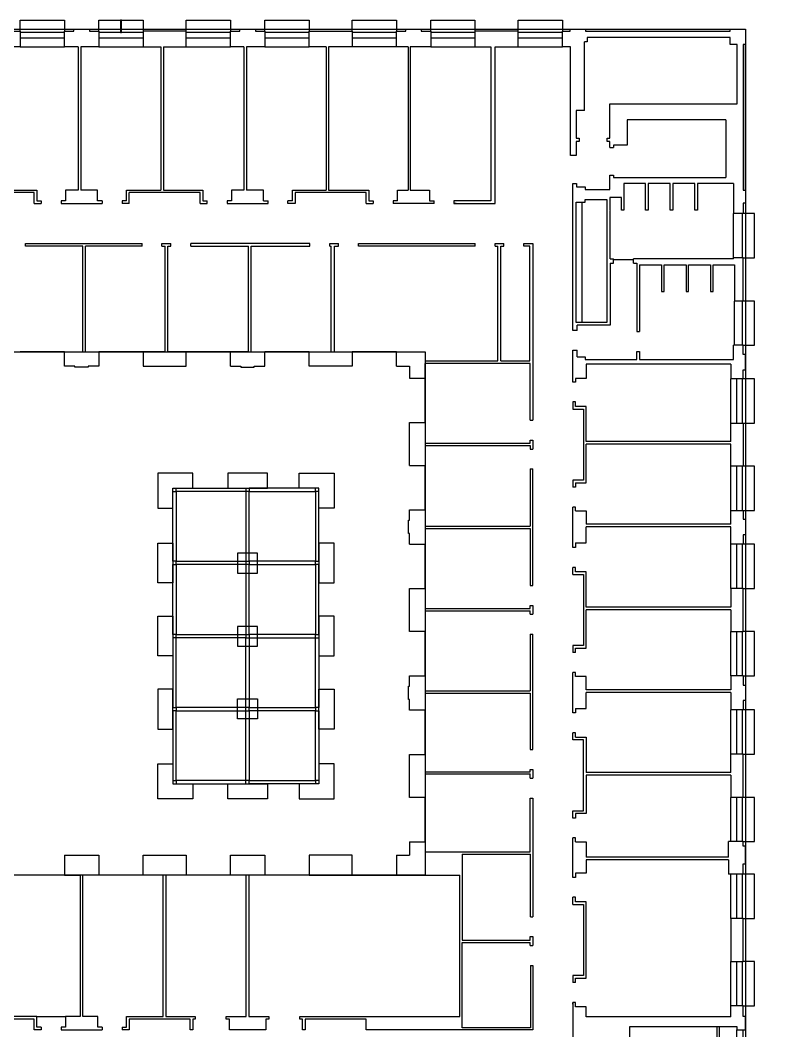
# Model space of a CAD drawing. Header units: millimetres. Extents: x -80 to 60, y -33 to 210.
# Drawn here: x -44.71 to -10.11, y 164.02 to 209.67 of the extents above; entities that cross this region are included whole.
import ezdxf

# ---------------------------------------------------------------- set-up
doc = ezdxf.new("R2010")
doc.units = ezdxf.units.MM
doc.header["$MEASUREMENT"] = 0
doc.linetypes.add('HIDDEN', pattern=[9.525, 6.35, -3.175])
doc.layers.add('M', color=7, linetype='Continuous')
doc.layers.add('valid_area', color=140, linetype='Continuous')

msp = doc.modelspace()

# ---------------------------------------------------------------- linework, layer by layer
at = {"layer": 'M'}
for p, q in [((-44.708, 209.671), (-42.708, 209.671)), ((-44.708, 209.171), (-44.708, 209.671)), ((-42.708, 209.671), (-42.708, 209.171)), ((-41.158, 209.671), (-39.158, 209.671)), ((-41.158, 209.171), (-41.158, 209.671)), ((-40.133, 209.671), (-40.183, 209.671)), ((-40.183, 209.671), (-40.183, 209.121)), ((-40.133, 209.121), (-40.133, 209.671)), ((-39.158, 209.671), (-39.158, 209.171)), ((-37.208, 209.671), (-35.208, 209.671)), ((-37.208, 209.171), (-37.208, 209.671)), ((-35.208, 209.671), (-35.208, 209.171)), ((-33.658, 209.671), (-31.658, 209.671)), ((-33.658, 209.171), (-33.658, 209.671)), ((-31.658, 209.671), (-31.658, 209.171)), ((-29.708, 209.171), (-29.708, 209.671)), ((-29.708, 209.671), (-27.708, 209.671)), ((-27.708, 209.671), (-27.708, 209.171)), ((-26.158, 209.671), (-24.158, 209.671)), ((-26.158, 209.171), (-26.158, 209.671)), ((-24.158, 209.671), (-24.158, 209.171)), ((-22.208, 209.671), (-20.208, 209.671)), ((-22.208, 209.171), (-22.208, 209.671)), ((-20.208, 209.671), (-20.208, 209.171)), ((-46.658, 209.171), (-44.708, 209.171)), ((-44.708, 209.171), (-44.708, 208.471)), ((-42.708, 209.121), (-44.708, 209.121)), ((-42.708, 209.171), (-42.283, 209.171)), ((-42.708, 208.471), (-42.708, 209.171)), ((-42.283, 209.271), (-41.583, 209.271)), ((-42.283, 209.171), (-42.283, 209.271)), ((-41.583, 209.271), (-41.583, 209.171)), ((-41.583, 209.171), (-41.158, 209.171)), ((-41.158, 209.171), (-41.158, 208.471)), ((-39.158, 209.121), (-41.158, 209.121)), ((-40.183, 209.121), (-40.133, 209.121)), ((-39.158, 209.171), (-39.158, 208.471)), ((-37.208, 209.171), (-39.158, 209.171)), ((-37.208, 208.471), (-37.208, 209.171)), ((-35.208, 209.121), (-37.208, 209.121)), ((-35.208, 209.171), (-34.783, 209.171)), ((-35.208, 208.471), (-35.208, 209.171)), ((-34.783, 209.171), (-34.783, 209.271)), ((-34.783, 209.271), (-34.083, 209.271)), ((-34.083, 209.271), (-34.083, 209.171)), ((-34.083, 209.171), (-33.658, 209.171)), ((-33.658, 209.171), (-33.658, 208.471)), ((-31.658, 209.121), (-33.658, 209.121)), ((-31.658, 209.171), (-29.708, 209.171)), ((-31.658, 208.471), (-31.658, 209.171)), ((-29.708, 209.171), (-29.708, 208.471)), ((-27.708, 209.121), (-29.708, 209.121)), ((-27.708, 208.471), (-27.708, 209.171)), ((-27.708, 209.171), (-27.283, 209.171)), ((-27.283, 209.271), (-26.583, 209.271)), ((-27.283, 209.171), (-27.283, 209.271)), ((-26.583, 209.271), (-26.583, 209.171)), ((-26.583, 209.171), (-26.158, 209.171)), ((-26.158, 209.171), (-26.158, 208.471)), ((-24.158, 209.121), (-26.158, 209.121)), ((-22.208, 209.171), (-24.158, 209.171)), ((-24.158, 209.171), (-24.158, 208.471)), ((-22.208, 208.471), (-22.208, 209.171)), ((-20.208, 209.121), (-22.208, 209.121)), ((-20.208, 209.171), (-19.863, 209.171)), ((-20.208, 208.471), (-20.208, 209.171)), ((-19.863, 209.271), (-19.163, 209.271)), ((-19.863, 209.171), (-19.863, 209.271)), ((-19.163, 209.271), (-12.633, 209.271)), ((-19.163, 209.271), (-19.163, 209.171)), ((-19.163, 209.171), (-12.633, 209.171)), ((-12.633, 209.271), (-11.933, 209.271)), ((-12.633, 209.171), (-12.633, 209.271)), ((-11.933, 209.271), (-11.933, 208.571)), ((-44.708, 208.871), (-42.708, 208.871)), ((-41.158, 208.871), (-39.158, 208.871)), ((-37.208, 208.871), (-35.208, 208.871)), ((-33.658, 208.871), (-31.658, 208.871)), ((-29.708, 208.871), (-27.708, 208.871)), ((-26.158, 208.871), (-24.158, 208.871)), ((-22.208, 208.871), (-20.208, 208.871)), ((-19.213, 205.591), (-19.213, 208.691)), ((-19.093, 208.691), (-19.213, 208.691)), ((-19.093, 208.891), (-19.093, 208.691)), ((-12.633, 208.891), (-19.093, 208.891)), ((-12.633, 208.571), (-12.633, 208.891)), ((-44.708, 208.471), (-45.693, 208.471)), ((-44.708, 208.471), (-42.708, 208.471)), ((-42.093, 208.471), (-42.708, 208.471)), ((-42.093, 208.471), (-42.093, 202.001)), ((-41.973, 208.471), (-41.973, 202.001)), ((-41.158, 208.471), (-41.973, 208.471)), ((-41.158, 208.471), (-39.158, 208.471)), ((-39.158, 208.471), (-38.353, 208.471)), ((-38.353, 208.471), (-38.353, 202.001)), ((-38.233, 208.471), (-38.233, 202.001)), ((-38.233, 208.471), (-37.208, 208.471)), ((-37.208, 208.471), (-35.208, 208.471)), ((-34.603, 208.471), (-35.208, 208.471)), ((-34.603, 208.471), (-34.603, 202.001)), ((-34.483, 208.471), (-34.483, 202.001)), ((-33.658, 208.471), (-34.483, 208.471)), ((-33.658, 208.471), (-31.658, 208.471)), ((-30.883, 208.471), (-31.658, 208.471)), ((-30.883, 208.471), (-30.883, 202.001)), ((-29.708, 208.471), (-30.783, 208.471)), ((-30.783, 208.471), (-30.783, 202.001)), ((-27.708, 208.471), (-29.708, 208.471)), ((-27.183, 208.471), (-27.708, 208.471)), ((-27.183, 208.471), (-27.183, 202.001)), ((-26.158, 208.471), (-27.083, 208.471)), ((-27.083, 208.471), (-27.083, 202.001)), ((-26.158, 208.471), (-24.158, 208.471)), ((-24.158, 208.471), (-23.443, 208.471)), ((-23.443, 208.471), (-23.443, 201.511)), ((-23.243, 208.471), (-22.208, 208.471)), ((-23.243, 201.391), (-23.243, 208.471)), ((-22.208, 208.471), (-20.208, 208.471)), ((-19.843, 208.471), (-20.208, 208.471)), ((-19.843, 203.555), (-19.843, 208.471)), ((-12.313, 208.571), (-12.633, 208.571)), ((-12.313, 205.891), (-12.313, 208.571)), ((-12.033, 208.571), (-12.033, 202.001)), ((-11.933, 208.571), (-12.033, 208.571)), ((-11.933, 202.001), (-11.933, 208.571)), ((-18.063, 205.891), (-12.313, 205.891)), ((-18.063, 204.35), (-18.063, 205.891)), ((-19.583, 205.591), (-19.583, 204.35)), ((-19.213, 205.591), (-19.583, 205.591)), ((-17.278, 205.171), (-17.278, 204.021)), ((-12.828, 205.171), (-17.278, 205.171)), ((-12.828, 205.171), (-12.828, 202.566)), ((-19.583, 204.35), (-19.448, 204.35)), ((-19.583, 204.19), (-19.583, 203.555)), ((-19.448, 204.19), (-19.583, 204.19)), ((-19.448, 204.35), (-19.448, 204.19)), ((-18.188, 204.35), (-18.063, 204.35)), ((-18.188, 204.19), (-18.188, 204.35)), ((-18.058, 204.19), (-18.188, 204.19)), ((-18.058, 203.926), (-18.058, 204.19)), ((-18.058, 203.926), (-17.898, 203.926)), ((-17.898, 204.021), (-17.898, 203.926)), ((-17.278, 204.021), (-17.898, 204.021)), ((-19.583, 203.555), (-19.843, 203.555)), ((-19.743, 202.295), (-19.578, 202.295)), ((-19.743, 195.661), (-19.743, 202.295)), ((-19.578, 202.295), (-19.578, 202.151)), ((-18.058, 202.666), (-17.898, 202.666)), ((-18.058, 202.026), (-18.058, 202.666)), ((-17.898, 202.666), (-17.898, 202.566)), ((-17.898, 202.566), (-12.828, 202.566)), ((-17.438, 202.296), (-17.438, 201.096)), ((-16.448, 202.296), (-17.438, 202.296)), ((-16.448, 201.096), (-16.448, 202.296)), ((-16.328, 202.296), (-16.328, 201.096)), ((-15.338, 202.296), (-16.328, 202.296)), ((-15.338, 201.096), (-15.338, 202.296)), ((-15.218, 202.296), (-15.218, 201.096)), ((-14.228, 202.296), (-15.218, 202.296)), ((-14.228, 201.096), (-14.228, 202.296)), ((-14.108, 202.296), (-14.108, 201.096)), ((-12.473, 202.296), (-14.108, 202.296)), ((-12.473, 202.296), (-12.473, 200.936)), ((-44.077, 201.881), (-47.289, 201.881)), ((-45.693, 202.001), (-43.957, 202.001)), ((-44.077, 201.391), (-44.077, 201.881)), ((-43.957, 202.001), (-43.957, 201.511)), ((-42.658, 202.001), (-42.658, 201.511)), ((-42.093, 202.001), (-42.658, 202.001)), ((-41.208, 202.001), (-41.973, 202.001)), ((-41.208, 201.511), (-41.208, 202.001)), ((-39.908, 201.511), (-39.908, 202.001)), ((-39.908, 202.001), (-38.353, 202.001)), ((-39.788, 201.391), (-39.788, 201.881)), ((-36.578, 201.881), (-39.788, 201.881)), ((-38.233, 202.001), (-36.458, 202.001)), ((-36.578, 201.391), (-36.578, 201.881)), ((-36.458, 202.001), (-36.458, 201.511)), ((-35.158, 202.001), (-35.158, 201.511)), ((-34.603, 202.001), (-35.158, 202.001)), ((-33.708, 202.001), (-34.483, 202.001)), ((-33.708, 201.511), (-33.708, 202.001)), ((-32.408, 202.001), (-30.883, 202.001)), ((-32.408, 201.511), (-32.408, 202.001)), ((-32.288, 201.881), (-32.288, 201.391)), ((-29.078, 201.881), (-32.288, 201.881)), ((-30.783, 202.001), (-28.958, 202.001)), ((-29.078, 201.391), (-29.078, 201.881)), ((-28.958, 202.001), (-28.958, 201.511)), ((-27.658, 202.001), (-27.183, 202.001)), ((-27.658, 201.511), (-27.658, 202.001)), ((-27.083, 202.001), (-26.208, 202.001)), ((-26.208, 202.001), (-26.208, 201.511)), ((-19.578, 202.151), (-19.178, 202.151)), ((-19.178, 202.151), (-19.178, 202.026)), ((-19.178, 202.026), (-18.058, 202.026)), ((-12.033, 202.001), (-11.933, 202.001)), ((-11.933, 202.001), (-11.933, 201.401)), ((-44.077, 201.391), (-43.757, 201.391)), ((-43.957, 201.511), (-43.757, 201.511)), ((-43.757, 201.511), (-43.757, 201.391)), ((-42.857, 201.511), (-42.857, 201.391)), ((-42.658, 201.511), (-42.857, 201.511)), ((-42.857, 201.391), (-41.008, 201.391)), ((-41.008, 201.511), (-41.208, 201.511)), ((-41.008, 201.511), (-41.008, 201.391)), ((-39.908, 201.511), (-40.108, 201.511)), ((-40.108, 201.511), (-40.108, 201.391)), ((-39.788, 201.391), (-40.108, 201.391)), ((-36.578, 201.391), (-36.258, 201.391)), ((-36.458, 201.511), (-36.258, 201.511)), ((-36.258, 201.391), (-36.258, 201.511)), ((-35.358, 201.511), (-35.358, 201.391)), ((-35.158, 201.511), (-35.358, 201.511)), ((-35.358, 201.391), (-33.508, 201.391)), ((-33.708, 201.511), (-33.508, 201.511)), ((-33.508, 201.391), (-33.508, 201.511)), ((-32.408, 201.511), (-32.608, 201.511)), ((-32.608, 201.391), (-32.608, 201.511)), ((-32.288, 201.391), (-32.608, 201.391)), ((-29.078, 201.391), (-28.758, 201.391)), ((-28.958, 201.511), (-28.758, 201.511)), ((-28.758, 201.511), (-28.758, 201.391)), ((-27.658, 201.511), (-27.858, 201.511)), ((-27.858, 201.511), (-27.858, 201.391)), ((-26.008, 201.391), (-27.858, 201.391)), ((-26.208, 201.511), (-26.008, 201.511)), ((-26.008, 201.391), (-26.008, 201.511)), ((-23.443, 201.511), (-25.108, 201.511)), ((-25.108, 201.511), (-25.108, 201.391)), ((-25.108, 201.391), (-23.243, 201.391)), ((-25.008, 201.391), (-25.108, 201.391)), ((-19.308, 196.016), (-19.308, 201.458)), ((-18.058, 201.666), (-18.058, 201.096)), ((-17.538, 201.666), (-18.058, 201.666)), ((-17.538, 201.096), (-17.538, 201.666)), ((-11.933, 201.401), (-12.033, 201.401)), ((-12.033, 201.401), (-12.033, 200.936)), ((-18.058, 201.096), (-18.038, 201.096)), ((-18.038, 201.066), (-18.043, 201.066)), ((-18.043, 198.896), (-18.043, 201.066)), ((-17.438, 201.096), (-17.538, 201.096)), ((-16.328, 201.096), (-16.448, 201.096)), ((-15.218, 201.096), (-15.338, 201.096)), ((-14.108, 201.096), (-14.228, 201.096)), ((-12.033, 200.936), (-12.473, 200.936)), ((-12.473, 198.936), (-12.473, 200.936)), ((-12.083, 200.936), (-12.083, 198.936)), ((-11.533, 200.936), (-12.033, 200.936)), ((-11.533, 198.936), (-11.533, 200.936)), ((-44.471, 199.591), (-39.203, 199.591)), ((-44.471, 199.471), (-44.471, 199.591)), ((-39.203, 199.471), (-39.203, 199.591)), ((-38.303, 199.471), (-38.303, 199.591)), ((-38.303, 199.591), (-37.903, 199.591)), ((-37.903, 199.471), (-37.903, 199.591)), ((-31.623, 199.591), (-37.003, 199.591)), ((-37.003, 199.471), (-37.003, 199.591)), ((-31.623, 199.471), (-31.623, 199.591)), ((-30.723, 199.471), (-30.723, 199.591)), ((-30.723, 199.591), (-30.323, 199.591)), ((-30.323, 199.471), (-30.323, 199.591)), ((-29.423, 199.591), (-24.153, 199.591)), ((-29.423, 199.471), (-29.423, 199.591)), ((-24.153, 199.471), (-24.153, 199.591)), ((-23.253, 199.591), (-22.853, 199.591)), ((-23.253, 199.471), (-23.253, 199.591)), ((-22.853, 199.471), (-22.853, 199.591)), ((-21.953, 199.591), (-21.543, 199.591)), ((-21.953, 199.471), (-21.953, 199.591)), ((-21.543, 199.591), (-21.543, 191.601)), ((-41.883, 199.471), (-44.471, 199.471)), ((-41.883, 194.691), (-41.883, 199.471)), ((-39.203, 199.471), (-41.763, 199.471)), ((-41.763, 194.691), (-41.763, 199.471)), ((-38.303, 199.471), (-38.163, 199.471)), ((-38.163, 194.691), (-38.163, 199.471)), ((-38.043, 194.691), (-38.043, 199.471)), ((-38.043, 199.471), (-37.903, 199.471)), ((-37.003, 199.471), (-34.393, 199.471)), ((-34.393, 194.691), (-34.393, 199.471)), ((-34.273, 199.471), (-31.623, 199.471)), ((-34.273, 194.691), (-34.273, 199.471)), ((-30.723, 199.471), (-30.653, 199.471)), ((-30.653, 194.691), (-30.653, 199.471)), ((-30.513, 194.691), (-30.513, 199.471)), ((-30.513, 199.471), (-30.323, 199.471)), ((-24.153, 199.471), (-29.423, 199.471)), ((-23.253, 199.471), (-23.133, 199.471)), ((-23.133, 194.281), (-23.133, 199.471)), ((-22.993, 194.281), (-22.993, 199.471)), ((-22.993, 199.471), (-22.853, 199.471)), ((-21.683, 199.471), (-21.953, 199.471)), ((-21.683, 194.281), (-21.683, 199.471)), ((-18.043, 198.896), (-17.893, 198.896)), ((-18.043, 198.696), (-17.893, 198.696)), ((-18.043, 198.696), (-18.043, 195.896)), ((-17.893, 198.696), (-17.893, 198.896)), ((-17.893, 198.856), (-16.993, 198.856)), ((-16.993, 198.696), (-16.993, 198.896)), ((-12.473, 198.896), (-16.993, 198.896)), ((-16.993, 198.696), (-16.843, 198.696)), ((-16.843, 198.696), (-16.843, 195.611)), ((-16.723, 198.614), (-15.733, 198.614)), ((-16.723, 198.614), (-16.723, 195.611)), ((-15.733, 198.614), (-15.733, 197.416)), ((-15.613, 198.614), (-14.623, 198.614)), ((-15.613, 197.416), (-15.613, 198.614)), ((-14.623, 198.614), (-14.623, 197.416)), ((-14.503, 197.416), (-14.503, 198.614)), ((-14.503, 198.614), (-13.513, 198.614)), ((-13.513, 198.614), (-13.513, 197.416)), ((-13.393, 197.416), (-13.393, 198.614)), ((-13.393, 198.614), (-12.433, 198.614)), ((-12.473, 198.896), (-12.473, 198.936)), ((-12.033, 198.936), (-12.473, 198.936)), ((-12.433, 198.614), (-12.433, 196.986)), ((-12.033, 198.936), (-11.533, 198.936)), ((-12.033, 196.986), (-12.033, 198.936)), ((-15.733, 197.416), (-15.613, 197.416)), ((-14.623, 197.416), (-14.503, 197.416)), ((-13.513, 197.416), (-13.393, 197.416)), ((-12.033, 196.986), (-12.433, 196.986)), ((-12.433, 194.986), (-12.433, 196.986)), ((-12.083, 196.986), (-12.083, 194.986)), ((-11.533, 196.986), (-12.033, 196.986)), ((-11.533, 194.986), (-11.533, 196.986)), ((-19.543, 195.661), (-19.543, 195.896)), ((-18.043, 195.896), (-19.543, 195.896)), ((-19.543, 195.661), (-19.743, 195.661)), ((-16.843, 195.611), (-16.723, 195.611)), ((-12.473, 194.346), (-12.473, 194.986)), ((-12.033, 194.986), (-12.473, 194.986)), ((-12.033, 194.986), (-11.533, 194.986)), ((-12.033, 194.571), (-12.033, 194.986)), ((-42.708, 194.691), (-44.708, 194.691)), ((-42.708, 194.691), (-41.883, 194.691)), ((-42.708, 194.041), (-42.708, 194.691)), ((-41.763, 194.691), (-41.158, 194.691)), ((-41.158, 194.691), (-41.158, 194.041)), ((-39.158, 194.691), (-41.158, 194.691)), ((-39.158, 194.691), (-39.158, 194.041)), ((-38.163, 194.691), (-39.158, 194.691)), ((-37.208, 194.691), (-38.043, 194.691)), ((-37.208, 194.041), (-37.208, 194.691)), ((-35.208, 194.691), (-37.208, 194.691)), ((-34.393, 194.691), (-35.208, 194.691)), ((-35.208, 194.041), (-35.208, 194.691)), ((-34.273, 194.691), (-33.658, 194.691)), ((-33.658, 194.041), (-33.658, 194.691)), ((-31.658, 194.691), (-33.658, 194.691)), ((-31.658, 194.691), (-30.653, 194.691)), ((-31.658, 194.041), (-31.658, 194.691)), ((-30.513, 194.691), (-29.708, 194.691)), ((-29.708, 194.691), (-29.708, 194.041)), ((-27.708, 194.691), (-29.708, 194.691)), ((-27.708, 194.691), (-26.413, 194.691)), ((-27.708, 194.041), (-27.708, 194.691)), ((-26.413, 194.691), (-26.413, 194.281)), ((-19.743, 194.761), (-19.543, 194.761)), ((-19.743, 193.326), (-19.743, 194.761)), ((-19.543, 194.472), (-19.543, 194.761)), ((-19.543, 194.472), (-19.183, 194.472)), ((-19.183, 194.472), (-19.183, 194.346)), ((-16.843, 194.711), (-16.723, 194.711)), ((-16.843, 194.346), (-16.843, 194.711)), ((-16.723, 194.711), (-16.723, 194.346)), ((-11.933, 194.571), (-12.033, 194.571)), ((-11.933, 193.871), (-11.933, 194.571)), ((-42.233, 194.041), (-42.708, 194.041)), ((-42.233, 193.991), (-42.233, 194.041)), ((-41.633, 194.041), (-41.633, 193.991)), ((-41.158, 194.041), (-41.633, 194.041)), ((-39.158, 194.041), (-37.208, 194.041)), ((-35.208, 194.041), (-34.733, 194.041)), ((-34.733, 194.041), (-34.733, 193.991)), ((-34.133, 194.041), (-33.658, 194.041)), ((-34.133, 193.991), (-34.133, 194.041)), ((-29.708, 194.041), (-31.658, 194.041)), ((-27.708, 194.041), (-27.113, 194.041)), ((-27.113, 194.041), (-27.113, 193.506)), ((-26.413, 194.281), (-23.133, 194.281)), ((-26.413, 193.506), (-26.413, 194.161)), ((-21.663, 194.161), (-26.413, 194.161)), ((-22.993, 194.281), (-21.683, 194.281)), ((-21.663, 191.601), (-21.663, 194.161)), ((-19.183, 194.346), (-16.843, 194.346)), ((-12.603, 194.141), (-19.133, 194.141)), ((-19.133, 194.141), (-19.133, 193.486)), ((-16.723, 194.346), (-12.473, 194.346)), ((-12.603, 194.141), (-12.603, 193.476)), ((-41.633, 193.991), (-42.233, 193.991)), ((-34.733, 193.991), (-34.133, 193.991)), ((-12.033, 193.476), (-12.033, 193.871)), ((-12.033, 193.871), (-11.933, 193.871)), ((-27.113, 193.506), (-26.413, 193.506)), ((-26.413, 191.506), (-26.413, 193.506)), ((-19.623, 193.326), (-19.743, 193.326)), ((-19.623, 193.486), (-19.623, 193.326)), ((-19.133, 193.486), (-19.623, 193.486)), ((-12.603, 191.476), (-12.603, 193.476)), ((-12.033, 193.476), (-12.603, 193.476)), ((-12.333, 191.476), (-12.333, 193.476)), ((-12.083, 193.476), (-12.083, 191.476)), ((-11.533, 193.476), (-12.033, 193.476)), ((-11.533, 191.476), (-11.533, 193.476)), ((-19.743, 192.426), (-19.743, 192.106)), ((-19.623, 192.426), (-19.743, 192.426)), ((-19.623, 192.226), (-19.623, 192.426)), ((-19.133, 192.226), (-19.623, 192.226)), ((-19.133, 190.641), (-19.133, 192.226)), ((-19.743, 192.106), (-19.253, 192.106)), ((-19.253, 192.106), (-19.253, 188.896)), ((-27.113, 189.556), (-27.113, 191.506)), ((-27.113, 191.506), (-26.413, 191.506)), ((-26.413, 191.506), (-26.413, 190.561)), ((-21.663, 191.601), (-21.543, 191.601)), ((-12.603, 191.476), (-12.033, 191.476)), ((-12.603, 190.641), (-12.603, 191.476)), ((-12.033, 191.476), (-11.533, 191.476)), ((-12.033, 191.476), (-12.033, 189.526)), ((-26.413, 190.561), (-21.663, 190.561)), ((-26.413, 190.461), (-26.413, 189.556)), ((-26.413, 190.461), (-21.663, 190.461)), ((-21.663, 190.701), (-21.543, 190.701)), ((-21.663, 190.561), (-21.663, 190.701)), ((-21.663, 190.461), (-21.663, 190.301)), ((-21.543, 190.701), (-21.543, 190.301)), ((-12.603, 190.641), (-19.133, 190.641)), ((-19.133, 188.776), (-19.133, 190.521)), ((-12.603, 190.521), (-19.133, 190.521)), ((-12.603, 189.526), (-12.603, 190.521)), ((-21.663, 190.301), (-21.543, 190.301)), ((-27.113, 189.556), (-26.413, 189.556)), ((-26.413, 187.556), (-26.413, 189.556)), ((-12.033, 189.526), (-12.603, 189.526)), ((-12.603, 187.526), (-12.603, 189.526)), ((-12.333, 187.526), (-12.333, 189.526)), ((-12.083, 189.526), (-12.083, 187.526)), ((-11.533, 189.526), (-12.033, 189.526)), ((-11.533, 187.526), (-11.533, 189.526)), ((-38.488, 189.208), (-38.488, 187.628)), ((-36.908, 189.208), (-38.488, 189.208)), ((-36.908, 188.528), (-36.908, 189.208)), ((-35.333, 189.208), (-35.333, 188.528)), ((-33.533, 189.208), (-35.333, 189.208)), ((-33.533, 188.528), (-33.533, 189.208)), ((-32.108, 189.208), (-30.528, 189.208)), ((-32.108, 188.528), (-32.108, 189.208)), ((-30.528, 189.208), (-30.528, 187.628)), ((-21.663, 189.401), (-21.663, 186.811)), ((-21.663, 189.401), (-21.543, 189.401)), ((-21.543, 184.136), (-21.543, 189.401)), ((-19.743, 188.896), (-19.743, 188.576)), ((-19.253, 188.896), (-19.743, 188.896)), ((-19.623, 188.576), (-19.743, 188.576)), ((-19.623, 188.776), (-19.133, 188.776)), ((-19.623, 188.776), (-19.623, 188.576)), ((-37.808, 188.528), (-36.908, 188.528)), ((-37.808, 187.628), (-37.808, 188.528)), ((-37.808, 188.378), (-37.658, 188.378)), ((-37.808, 185.228), (-37.808, 188.378)), ((-37.658, 188.378), (-37.658, 188.528)), ((-37.658, 188.528), (-34.508, 188.528)), ((-34.508, 188.378), (-37.658, 188.378)), ((-37.658, 188.378), (-37.658, 185.228)), ((-35.333, 188.528), (-33.533, 188.528)), ((-34.508, 188.528), (-34.508, 188.378)), ((-34.358, 188.378), (-34.508, 188.378)), ((-34.508, 188.378), (-34.508, 185.228)), ((-34.358, 188.528), (-34.358, 188.378)), ((-31.358, 188.528), (-34.358, 188.528)), ((-34.358, 188.378), (-31.358, 188.378)), ((-34.358, 185.228), (-34.358, 188.378)), ((-31.208, 188.528), (-32.108, 188.528)), ((-31.358, 188.378), (-31.358, 188.528)), ((-31.358, 188.378), (-31.358, 185.228)), ((-31.208, 188.378), (-31.358, 188.378)), ((-31.208, 187.628), (-31.208, 188.528)), ((-31.208, 185.228), (-31.208, 188.378)), ((-38.488, 187.628), (-37.808, 187.628)), ((-30.528, 187.628), (-31.208, 187.628)), ((-19.743, 185.856), (-19.743, 187.676)), ((-19.623, 187.676), (-19.743, 187.676)), ((-19.623, 187.516), (-19.623, 187.676)), ((-27.113, 187.081), (-27.113, 187.556)), ((-27.113, 187.556), (-26.413, 187.556)), ((-26.413, 187.556), (-26.413, 186.811)), ((-19.623, 187.516), (-19.133, 187.516)), ((-19.133, 187.516), (-19.133, 186.901)), ((-12.603, 186.901), (-12.603, 187.526)), ((-12.603, 187.526), (-12.033, 187.526)), ((-12.033, 187.526), (-11.533, 187.526)), ((-12.033, 187.526), (-12.033, 187.131)), ((-27.163, 187.081), (-27.113, 187.081)), ((-27.163, 186.481), (-27.163, 187.081)), ((-26.413, 186.811), (-21.663, 186.811)), ((-26.413, 186.711), (-26.413, 186.006)), ((-26.413, 186.711), (-21.663, 186.711)), ((-21.663, 186.711), (-21.663, 184.136)), ((-12.603, 186.901), (-19.133, 186.901)), ((-12.603, 186.781), (-19.133, 186.781)), ((-19.133, 186.066), (-19.133, 186.781)), ((-12.603, 186.006), (-12.603, 186.781)), ((-12.033, 187.131), (-11.933, 187.131)), ((-11.933, 187.131), (-11.933, 186.431)), ((-27.113, 186.481), (-27.163, 186.481)), ((-27.113, 186.006), (-27.113, 186.481)), ((-11.933, 186.431), (-12.033, 186.431)), ((-12.033, 186.431), (-12.033, 186.006)), ((-38.488, 186.053), (-37.808, 186.053)), ((-38.488, 184.253), (-38.488, 186.053)), ((-37.808, 186.053), (-37.808, 184.253)), ((-31.208, 186.053), (-31.208, 184.253)), ((-30.528, 186.053), (-31.208, 186.053)), ((-30.528, 184.253), (-30.528, 186.053)), ((-27.113, 186.006), (-26.413, 186.006)), ((-26.413, 184.006), (-26.413, 186.006)), ((-19.623, 185.856), (-19.743, 185.856)), ((-19.623, 186.066), (-19.133, 186.066)), ((-19.623, 186.066), (-19.623, 185.856)), ((-12.603, 184.006), (-12.603, 186.006)), ((-12.033, 186.006), (-12.603, 186.006)), ((-12.333, 184.006), (-12.333, 186.006)), ((-12.083, 186.006), (-12.083, 184.006)), ((-11.533, 186.006), (-12.033, 186.006)), ((-11.533, 184.006), (-11.533, 186.006)), ((-34.883, 185.589), (-34.883, 184.689)), ((-33.983, 185.589), (-34.883, 185.589)), ((-33.983, 184.689), (-33.983, 185.589)), ((-37.658, 185.228), (-37.808, 185.228)), ((-37.808, 185.078), (-37.658, 185.078)), ((-37.808, 181.928), (-37.808, 185.078)), ((-37.658, 185.078), (-37.658, 185.228)), ((-37.658, 185.228), (-34.508, 185.228)), ((-37.658, 185.078), (-37.658, 181.928)), ((-34.508, 185.078), (-37.658, 185.078)), ((-34.508, 185.228), (-34.508, 185.078)), ((-34.508, 185.228), (-34.358, 185.228)), ((-34.508, 185.078), (-34.508, 181.928)), ((-34.358, 185.078), (-34.508, 185.078)), ((-34.358, 185.228), (-34.358, 185.078)), ((-31.358, 185.228), (-34.358, 185.228)), ((-34.358, 181.928), (-34.358, 185.078)), ((-34.358, 185.078), (-31.358, 185.078)), ((-31.358, 185.078), (-31.358, 185.228)), ((-31.358, 185.228), (-31.208, 185.228)), ((-31.208, 185.078), (-31.358, 185.078)), ((-31.358, 185.078), (-31.358, 181.928)), ((-31.208, 181.928), (-31.208, 185.078)), ((-19.743, 184.636), (-19.743, 184.956)), ((-19.623, 184.956), (-19.743, 184.956)), ((-19.623, 184.756), (-19.623, 184.956)), ((-34.883, 184.689), (-33.983, 184.689)), ((-19.743, 184.636), (-19.253, 184.636)), ((-19.133, 184.756), (-19.623, 184.756)), ((-19.253, 184.636), (-19.253, 181.426)), ((-19.133, 183.161), (-19.133, 184.756)), ((-37.808, 184.253), (-38.488, 184.253)), ((-31.208, 184.253), (-30.528, 184.253)), ((-27.113, 184.006), (-26.413, 184.006)), ((-27.113, 182.056), (-27.113, 184.006)), ((-26.413, 184.006), (-26.413, 183.091)), ((-21.663, 184.136), (-21.543, 184.136)), ((-12.603, 184.006), (-12.603, 183.161)), ((-12.033, 184.006), (-12.603, 184.006)), ((-12.033, 182.056), (-12.033, 184.006)), ((-12.033, 184.006), (-11.533, 184.006)), ((-26.413, 183.091), (-21.663, 183.091)), ((-21.663, 183.236), (-21.543, 183.236)), ((-21.663, 183.091), (-21.663, 183.236)), ((-21.543, 183.236), (-21.543, 182.836)), ((-12.603, 183.161), (-19.133, 183.161)), ((-38.488, 182.753), (-37.808, 182.753)), ((-38.488, 180.953), (-38.488, 182.753)), ((-37.808, 182.753), (-37.808, 180.953)), ((-31.208, 182.753), (-31.208, 180.953)), ((-30.528, 182.753), (-31.208, 182.753)), ((-30.528, 180.953), (-30.528, 182.753)), ((-26.413, 182.991), (-26.413, 182.056)), ((-26.413, 182.991), (-21.663, 182.991)), ((-21.663, 182.836), (-21.663, 182.991)), ((-21.663, 182.836), (-21.543, 182.836)), ((-12.603, 183.041), (-19.133, 183.041)), ((-19.133, 181.306), (-19.133, 183.041)), ((-12.603, 183.041), (-12.603, 182.056)), ((-34.883, 182.289), (-34.883, 181.389)), ((-33.983, 182.289), (-34.883, 182.289)), ((-33.983, 181.389), (-33.983, 182.289)), ((-37.658, 181.928), (-37.808, 181.928)), ((-37.658, 181.778), (-37.808, 181.778)), ((-37.808, 181.778), (-37.808, 178.628)), ((-37.658, 181.778), (-37.658, 181.928)), ((-37.658, 181.928), (-34.508, 181.928)), ((-37.658, 178.628), (-37.658, 181.778)), ((-34.508, 181.778), (-37.658, 181.778)), ((-34.508, 181.928), (-34.358, 181.928)), ((-34.508, 181.928), (-34.508, 181.778)), ((-34.508, 181.778), (-34.358, 181.778)), ((-34.508, 178.628), (-34.508, 181.778)), ((-34.358, 181.928), (-34.358, 181.778)), ((-31.358, 181.928), (-34.358, 181.928)), ((-34.358, 181.778), (-34.358, 178.628)), ((-34.358, 181.778), (-31.358, 181.778)), ((-31.358, 181.928), (-31.208, 181.928)), ((-31.358, 181.778), (-31.358, 181.928)), ((-31.358, 181.778), (-31.208, 181.778)), ((-31.358, 178.628), (-31.358, 181.778)), ((-31.208, 181.778), (-31.208, 178.628)), ((-26.413, 182.056), (-27.113, 182.056)), ((-26.413, 180.056), (-26.413, 182.056)), ((-21.663, 181.936), (-21.663, 179.371)), ((-21.663, 181.936), (-21.543, 181.936)), ((-21.543, 176.726), (-21.543, 181.936)), ((-12.603, 182.056), (-12.033, 182.056)), ((-12.603, 180.056), (-12.603, 182.056)), ((-12.333, 180.056), (-12.333, 182.056)), ((-12.083, 182.056), (-12.083, 180.056)), ((-11.533, 182.056), (-12.033, 182.056)), ((-11.533, 180.056), (-11.533, 182.056)), ((-34.883, 181.389), (-33.983, 181.389)), ((-19.743, 181.426), (-19.743, 181.106)), ((-19.253, 181.426), (-19.743, 181.426)), ((-19.623, 181.306), (-19.133, 181.306)), ((-19.623, 181.106), (-19.623, 181.306)), ((-37.808, 180.953), (-38.488, 180.953)), ((-31.208, 180.953), (-30.528, 180.953)), ((-19.623, 181.106), (-19.743, 181.106)), ((-27.113, 180.056), (-26.413, 180.056)), ((-27.113, 179.591), (-27.113, 180.056)), ((-26.413, 180.056), (-26.413, 179.371)), ((-19.623, 180.206), (-19.743, 180.206)), ((-19.743, 178.381), (-19.743, 180.206)), ((-19.623, 180.026), (-19.623, 180.206)), ((-19.133, 180.026), (-19.623, 180.026)), ((-19.133, 179.421), (-19.133, 180.026)), ((-12.603, 180.056), (-12.603, 179.421)), ((-12.033, 180.056), (-12.603, 180.056)), ((-12.033, 180.056), (-12.033, 179.641)), ((-12.033, 180.056), (-11.533, 180.056)), ((-38.488, 179.453), (-38.488, 177.653)), ((-37.808, 179.453), (-38.488, 179.453)), ((-37.808, 177.653), (-37.808, 179.453)), ((-31.208, 179.453), (-30.528, 179.453)), ((-31.208, 177.653), (-31.208, 179.453)), ((-30.528, 179.453), (-30.528, 177.653)), ((-27.163, 179.591), (-27.113, 179.591)), ((-27.163, 178.991), (-27.163, 179.591)), ((-12.603, 179.421), (-19.133, 179.421)), ((-12.033, 179.641), (-11.933, 179.641)), ((-11.933, 179.641), (-11.933, 178.941)), ((-34.883, 179.017), (-33.983, 179.017)), ((-34.883, 178.117), (-34.883, 179.017)), ((-33.983, 179.017), (-33.983, 178.117)), ((-27.113, 178.991), (-27.163, 178.991)), ((-27.113, 178.506), (-27.113, 178.991)), ((-26.413, 179.371), (-21.663, 179.371)), ((-26.413, 179.271), (-26.413, 178.506)), ((-26.413, 179.271), (-21.663, 179.271)), ((-21.663, 179.271), (-21.663, 176.726)), ((-19.133, 178.576), (-19.133, 179.301)), ((-12.603, 179.301), (-19.133, 179.301)), ((-12.603, 179.301), (-12.603, 178.516)), ((-37.808, 178.628), (-37.658, 178.628)), ((-37.658, 178.628), (-37.658, 178.478)), ((-34.508, 178.628), (-37.658, 178.628)), ((-34.358, 178.628), (-34.508, 178.628)), ((-34.508, 178.478), (-34.508, 178.628)), ((-34.358, 178.628), (-31.358, 178.628)), ((-34.358, 178.478), (-34.358, 178.628)), ((-31.208, 178.628), (-31.358, 178.628)), ((-31.358, 178.628), (-31.358, 178.478)), ((-26.413, 178.506), (-27.113, 178.506)), ((-26.413, 176.506), (-26.413, 178.506)), ((-19.623, 178.576), (-19.133, 178.576)), ((-19.623, 178.576), (-19.623, 178.381)), ((-12.033, 178.516), (-12.603, 178.516)), ((-12.603, 176.516), (-12.603, 178.516)), ((-12.333, 176.516), (-12.333, 178.516)), ((-12.083, 178.516), (-12.083, 176.516)), ((-11.933, 178.941), (-12.033, 178.941)), ((-12.033, 178.941), (-12.033, 178.516)), ((-11.533, 178.516), (-12.033, 178.516)), ((-11.533, 176.516), (-11.533, 178.516)), ((-37.658, 178.478), (-37.808, 178.478)), ((-37.808, 178.478), (-37.808, 175.328)), ((-37.658, 175.328), (-37.658, 178.478)), ((-37.658, 178.478), (-34.508, 178.478)), ((-33.983, 178.117), (-34.883, 178.117)), ((-34.508, 178.478), (-34.358, 178.478)), ((-34.508, 175.328), (-34.508, 178.478)), ((-34.358, 178.478), (-34.358, 175.328)), ((-31.358, 178.478), (-34.358, 178.478)), ((-31.358, 178.478), (-31.208, 178.478)), ((-31.358, 175.328), (-31.358, 178.478)), ((-31.208, 178.478), (-31.208, 175.328)), ((-19.623, 178.381), (-19.743, 178.381)), ((-38.488, 177.653), (-37.808, 177.653)), ((-30.528, 177.653), (-31.208, 177.653)), ((-19.743, 177.161), (-19.743, 177.481)), ((-19.623, 177.481), (-19.743, 177.481)), ((-19.253, 177.161), (-19.743, 177.161)), ((-19.623, 177.281), (-19.623, 177.481)), ((-19.623, 177.281), (-19.133, 177.281)), ((-19.253, 173.951), (-19.253, 177.161)), ((-19.133, 177.281), (-19.133, 175.681)), ((-21.663, 176.726), (-21.543, 176.726)), ((-27.113, 176.506), (-26.413, 176.506)), ((-27.113, 174.556), (-27.113, 176.506)), ((-26.413, 176.506), (-26.413, 175.721)), ((-12.603, 175.681), (-12.603, 176.516)), ((-12.033, 176.516), (-12.603, 176.516)), ((-12.033, 174.566), (-12.033, 176.516)), ((-12.033, 176.516), (-11.533, 176.516)), ((-38.488, 174.498), (-38.488, 176.078)), ((-38.488, 176.078), (-37.808, 176.078)), ((-37.808, 176.078), (-37.808, 175.178)), ((-31.208, 176.078), (-31.208, 175.178)), ((-30.528, 176.078), (-31.208, 176.078)), ((-30.528, 174.498), (-30.528, 176.078)), ((-21.663, 175.721), (-21.663, 175.826)), ((-21.663, 175.826), (-21.543, 175.826)), ((-21.543, 175.826), (-21.543, 175.426)), ((-37.808, 175.328), (-37.658, 175.328)), ((-37.658, 175.328), (-37.658, 175.178)), ((-34.508, 175.328), (-37.658, 175.328)), ((-34.358, 175.328), (-34.508, 175.328)), ((-34.508, 175.178), (-34.508, 175.328)), ((-34.358, 175.328), (-31.358, 175.328)), ((-34.358, 175.178), (-34.358, 175.328)), ((-31.208, 175.328), (-31.358, 175.328)), ((-31.358, 175.328), (-31.358, 175.178)), ((-26.413, 175.721), (-21.663, 175.721)), ((-26.413, 175.621), (-26.413, 174.556)), ((-26.413, 175.621), (-21.663, 175.621)), ((-21.663, 175.426), (-21.663, 175.621)), ((-21.663, 175.426), (-21.543, 175.426)), ((-12.603, 175.681), (-19.133, 175.681)), ((-19.133, 175.561), (-19.133, 173.831)), ((-12.603, 175.561), (-19.133, 175.561)), ((-12.603, 175.561), (-12.603, 174.566)), ((-37.808, 175.178), (-36.908, 175.178)), ((-37.658, 175.178), (-34.508, 175.178)), ((-36.908, 175.178), (-36.908, 174.498)), ((-35.333, 175.178), (-33.533, 175.178)), ((-35.333, 174.498), (-35.333, 175.178)), ((-31.358, 175.178), (-34.358, 175.178)), ((-33.533, 175.178), (-33.533, 174.498)), ((-32.108, 175.178), (-32.108, 174.498)), ((-31.208, 175.178), (-32.108, 175.178)), ((-36.908, 174.498), (-38.488, 174.498)), ((-33.533, 174.498), (-35.333, 174.498)), ((-32.108, 174.498), (-30.528, 174.498)), ((-26.413, 174.556), (-27.113, 174.556)), ((-26.413, 172.556), (-26.413, 174.556)), ((-21.663, 174.526), (-21.543, 174.526)), ((-21.663, 172.111), (-21.663, 174.526)), ((-21.543, 174.526), (-21.543, 169.176)), ((-12.033, 174.566), (-12.603, 174.566)), ((-12.603, 172.566), (-12.603, 174.566)), ((-12.333, 172.566), (-12.333, 174.566)), ((-12.083, 174.566), (-12.083, 172.566)), ((-11.533, 174.566), (-12.033, 174.566)), ((-11.533, 172.566), (-11.533, 174.566)), ((-19.743, 173.951), (-19.253, 173.951)), ((-19.743, 173.631), (-19.743, 173.951)), ((-19.623, 173.631), (-19.743, 173.631)), ((-19.623, 173.831), (-19.623, 173.631)), ((-19.133, 173.831), (-19.623, 173.831)), ((-19.623, 172.731), (-19.743, 172.731)), ((-19.743, 170.951), (-19.743, 172.731)), ((-19.623, 172.561), (-19.623, 172.731)), ((-19.623, 172.561), (-19.133, 172.561)), ((-19.133, 172.561), (-19.133, 171.861)), ((-12.703, 171.861), (-12.703, 172.566)), ((-12.033, 172.566), (-12.703, 172.566)), ((-12.033, 172.566), (-11.533, 172.566)), ((-12.033, 172.361), (-12.033, 172.566)), ((-27.113, 172.556), (-26.413, 172.556)), ((-27.113, 172.556), (-27.113, 171.961)), ((-26.413, 172.556), (-26.413, 172.111)), ((-26.413, 172.111), (-21.663, 172.111)), ((-11.933, 172.361), (-12.033, 172.361)), ((-11.933, 171.561), (-11.933, 172.361)), ((-42.708, 171.961), (-41.158, 171.961)), ((-42.708, 171.961), (-42.708, 171.051)), ((-41.158, 171.961), (-41.158, 171.051)), ((-39.158, 171.961), (-37.208, 171.961)), ((-39.158, 171.051), (-39.158, 171.961)), ((-37.208, 171.961), (-37.208, 171.051)), ((-35.208, 171.961), (-33.658, 171.961)), ((-35.208, 171.051), (-35.208, 171.961)), ((-33.658, 171.961), (-33.658, 171.051)), ((-31.658, 171.961), (-31.658, 171.051)), ((-29.708, 171.961), (-31.658, 171.961)), ((-29.708, 171.051), (-29.708, 171.961)), ((-27.708, 171.961), (-27.113, 171.961)), ((-27.708, 171.961), (-27.708, 171.051)), ((-24.743, 171.996), (-24.743, 168.116)), ((-24.743, 171.996), (-21.643, 171.996)), ((-21.643, 169.176), (-21.643, 171.996)), ((-12.703, 171.861), (-19.133, 171.861)), ((-12.703, 171.741), (-19.133, 171.741)), ((-19.133, 171.741), (-19.133, 171.146)), ((-12.703, 171.741), (-12.703, 171.096)), ((-12.033, 171.561), (-11.933, 171.561)), ((-12.033, 171.096), (-12.033, 171.561)), ((-42.708, 171.051), (-44.708, 171.051)), ((-42.708, 171.051), (-41.993, 171.051)), ((-41.993, 171.051), (-41.993, 164.671)), ((-41.158, 171.051), (-41.873, 171.051)), ((-41.873, 164.671), (-41.873, 171.051)), ((-39.158, 171.051), (-41.158, 171.051)), ((-38.243, 171.051), (-39.158, 171.051)), ((-38.243, 164.671), (-38.243, 171.051)), ((-38.123, 171.051), (-38.123, 164.671)), ((-37.208, 171.051), (-38.123, 171.051)), ((-35.208, 171.051), (-37.208, 171.051)), ((-34.493, 171.051), (-35.208, 171.051)), ((-34.493, 164.671), (-34.493, 171.051)), ((-34.373, 171.051), (-34.373, 164.671)), ((-33.658, 171.051), (-34.373, 171.051)), ((-31.658, 171.051), (-33.658, 171.051)), ((-31.658, 171.051), (-29.708, 171.051)), ((-29.708, 171.051), (-27.708, 171.051)), ((-27.708, 171.051), (-24.843, 171.051)), ((-24.843, 164.671), (-24.843, 171.051)), ((-19.623, 170.951), (-19.743, 170.951)), ((-19.623, 171.146), (-19.623, 170.951)), ((-19.133, 171.146), (-19.623, 171.146)), ((-12.033, 171.096), (-12.703, 171.096)), ((-12.603, 169.096), (-12.603, 171.096)), ((-12.333, 169.096), (-12.333, 171.096)), ((-12.083, 171.096), (-12.083, 169.096)), ((-11.533, 171.096), (-12.033, 171.096)), ((-11.533, 169.096), (-11.533, 171.096)), ((-19.743, 169.731), (-19.743, 170.051)), ((-19.623, 170.051), (-19.743, 170.051)), ((-19.623, 169.851), (-19.623, 170.051)), ((-19.133, 169.851), (-19.623, 169.851)), ((-19.133, 166.401), (-19.133, 169.851)), ((-19.743, 169.731), (-19.253, 169.731)), ((-19.253, 169.731), (-19.253, 166.521)), ((-21.643, 169.176), (-21.543, 169.176)), ((-12.033, 169.096), (-12.603, 169.096)), ((-12.603, 169.096), (-12.603, 167.146)), ((-12.033, 167.146), (-12.033, 169.096)), ((-12.033, 169.096), (-11.533, 169.096)), ((-24.743, 168.116), (-21.663, 168.116)), ((-24.743, 168.016), (-21.663, 168.016)), ((-24.743, 164.161), (-24.743, 168.016)), ((-21.663, 168.276), (-21.543, 168.276)), ((-21.663, 168.116), (-21.663, 168.276)), ((-21.663, 167.876), (-21.663, 168.016)), ((-21.543, 168.276), (-21.543, 167.876)), ((-21.663, 167.876), (-21.543, 167.876)), ((-12.603, 165.146), (-12.603, 167.146)), ((-12.603, 167.146), (-12.033, 167.146)), ((-12.333, 165.146), (-12.333, 167.146)), ((-12.083, 167.146), (-12.083, 165.146)), ((-11.533, 167.146), (-12.033, 167.146)), ((-11.533, 165.146), (-11.533, 167.146)), ((-21.643, 166.976), (-21.543, 166.976)), ((-21.643, 166.976), (-21.643, 164.161)), ((-21.543, 166.976), (-21.543, 164.061)), ((-19.743, 166.521), (-19.743, 166.201)), ((-19.253, 166.521), (-19.743, 166.521)), ((-19.623, 166.201), (-19.743, 166.201)), ((-19.623, 166.201), (-19.623, 166.401)), ((-19.623, 166.401), (-19.133, 166.401)), ((-19.743, 165.301), (-19.743, 161.616)), ((-19.743, 165.226), (-19.743, 165.301)), ((-19.623, 165.301), (-19.743, 165.301)), ((-19.623, 165.106), (-19.623, 165.301)), ((-19.133, 165.106), (-19.623, 165.106)), ((-19.133, 164.651), (-19.133, 165.106)), ((-12.603, 164.651), (-12.603, 165.146)), ((-12.033, 165.146), (-12.603, 165.146)), ((-12.033, 164.671), (-12.033, 165.146)), ((-12.033, 165.146), (-11.533, 165.146)), ((-44.078, 164.551), (-47.288, 164.551)), ((-43.958, 164.671), (-45.623, 164.671)), ((-44.078, 164.061), (-44.078, 164.551)), ((-43.958, 164.181), (-43.958, 164.671)), ((-43.958, 164.671), (-42.668, 164.671)), ((-42.668, 164.671), (-42.668, 164.181)), ((-41.993, 164.671), (-42.668, 164.671)), ((-41.198, 164.671), (-41.873, 164.671)), ((-41.198, 164.181), (-41.198, 164.671)), ((-39.908, 164.671), (-38.243, 164.671)), ((-39.908, 164.181), (-39.908, 164.671)), ((-39.788, 164.551), (-39.788, 164.061)), ((-37.033, 164.551), (-39.788, 164.551)), ((-38.123, 164.671), (-36.798, 164.671)), ((-37.033, 164.061), (-37.033, 164.551)), ((-36.913, 164.551), (-36.913, 164.061)), ((-36.798, 164.551), (-36.913, 164.551)), ((-36.798, 164.671), (-36.798, 164.551)), ((-35.398, 164.671), (-34.493, 164.671)), ((-35.398, 164.551), (-35.398, 164.671)), ((-35.258, 164.551), (-35.398, 164.551)), ((-35.258, 164.061), (-35.258, 164.551)), ((-34.373, 164.671), (-33.468, 164.671)), ((-33.608, 164.551), (-33.608, 164.061)), ((-33.468, 164.551), (-33.608, 164.551)), ((-33.468, 164.671), (-33.468, 164.551)), ((-32.068, 164.671), (-24.843, 164.671)), ((-32.068, 164.551), (-32.068, 164.671)), ((-31.953, 164.551), (-32.068, 164.551)), ((-31.953, 164.061), (-31.953, 164.551)), ((-31.833, 164.551), (-31.833, 164.061)), ((-29.078, 164.551), (-31.833, 164.551)), ((-29.078, 164.061), (-29.078, 164.551)), ((-12.603, 164.651), (-19.133, 164.651)), ((-11.933, 164.671), (-12.033, 164.671)), ((-11.933, 164.071), (-11.933, 164.671)), ((-43.758, 164.061), (-44.078, 164.061)), ((-43.758, 164.181), (-43.958, 164.181)), ((-43.758, 164.181), (-43.758, 164.061)), ((-42.668, 164.181), (-42.858, 164.181)), ((-42.858, 164.181), (-42.858, 164.061)), ((-42.858, 164.061), (-41.008, 164.061)), ((-41.008, 164.181), (-41.198, 164.181)), ((-41.008, 164.181), (-41.008, 164.061)), ((-40.108, 164.181), (-40.108, 164.061)), ((-40.108, 164.181), (-39.908, 164.181)), ((-39.788, 164.061), (-40.108, 164.061)), ((-36.913, 164.061), (-37.033, 164.061)), ((-33.608, 164.061), (-35.258, 164.061)), ((-31.833, 164.061), (-31.953, 164.061)), ((-21.543, 164.061), (-29.078, 164.061)), ((-21.643, 164.161), (-24.743, 164.161)), ((-17.168, 164.216), (-12.333, 164.216)), ((-17.168, 158.821), (-17.168, 164.216)), ((-13.218, 157.071), (-13.218, 164.216)), ((-13.118, 164.216), (-13.118, 157.071)), ((-12.333, 164.216), (-12.333, 164.071)), ((-12.333, 164.071), (-11.933, 164.071)), ((-12.333, 157.171), (-12.333, 164.071)), ((-12.036, 157.171), (-12.036, 164.071))]:
    msp.add_line(p, q, dxfattribs=at)
at = {"layer": 'M', "linetype": 'HIDDEN'}
for p, q in [((-19.583, 201.458), (-19.183, 201.458)), ((-19.583, 196.016), (-19.583, 201.458)), ((-19.183, 201.458), (-19.183, 201.576)), ((-19.183, 201.576), (-18.208, 201.576)), ((-18.208, 201.576), (-18.208, 196.016)), ((-18.208, 196.016), (-19.583, 196.016))]:
    msp.add_line(p, q, dxfattribs=at)
at = {"layer": 'valid_area'}
for points in [[(-79.268, -32.063), (-79.268, 12.407), (-68.003, 12.407), (-68.003, 29.371), (-79.433, 29.271), (-79.433, 209.271), (-11.933, 209.271), (-11.933, 29.271), (-23.393, 29.371), (-23.373, 11.738), (59.027, 11.837), (59.027, -32.062), (-79.268, -32.063)], [(-64.923, 194.691), (-26.413, 194.691), (-26.413, 171.051), (-64.919, 171.051), (-64.923, 194.691)]]:
    msp.add_lwpolyline(points, dxfattribs=at)

doc.saveas('drawing.dxf')
